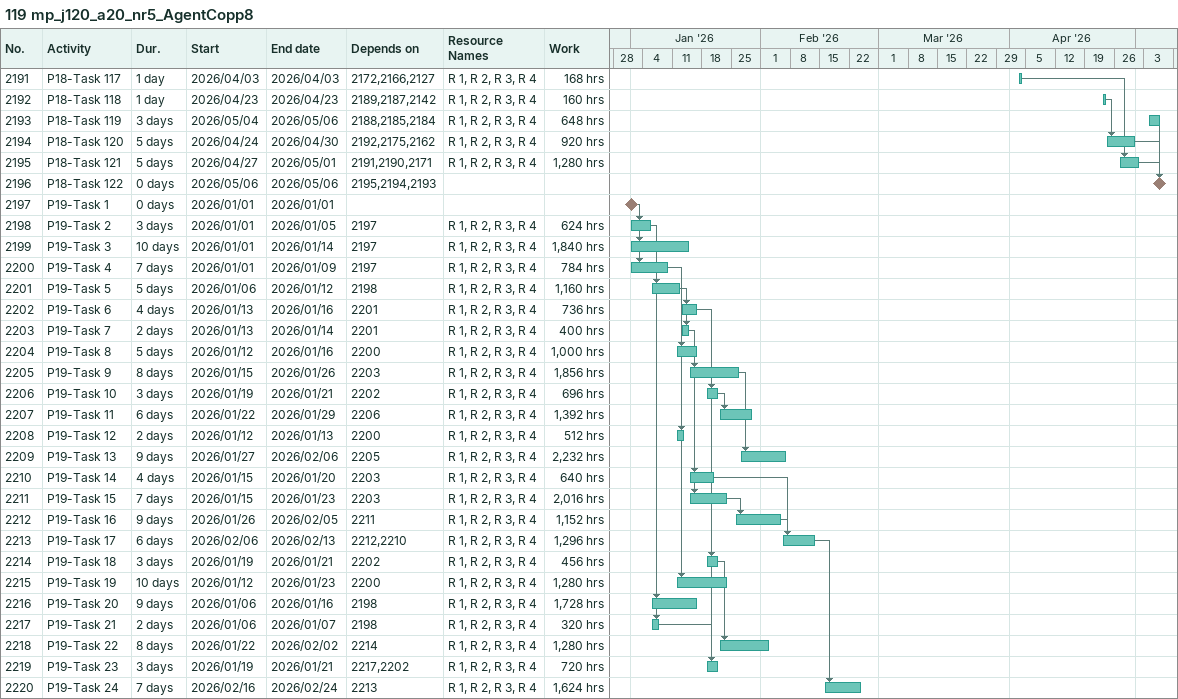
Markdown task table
119 mp_j120_a20_nr5_AgentCopp8

| ID | Task | Duration | Start | Finish | Predecessors | Resources | Work (h) |
|---|---|---|---|---|---|---|---|
| 2191 | P18-Task 117 | 1d | 2026-04-03 | 2026-04-03 | 2172, 2166, 2127 | R 1, R 2, R 3, R 4 | 168 |
| 2192 | P18-Task 118 | 1d | 2026-04-23 | 2026-04-23 | 2189, 2187, 2142 | R 1, R 2, R 3, R 4 | 160 |
| 2193 | P18-Task 119 | 3d | 2026-05-04 | 2026-05-06 | 2188, 2185, 2184 | R 1, R 2, R 3, R 4 | 648 |
| 2194 | P18-Task 120 | 5d | 2026-04-24 | 2026-04-30 | 2192, 2175, 2162 | R 1, R 2, R 3, R 4 | 920 |
| 2195 | P18-Task 121 | 5d | 2026-04-27 | 2026-05-01 | 2191, 2190, 2171 | R 1, R 2, R 3, R 4 | 1280 |
| 2196 | P18-Task 122 | 0d | 2026-05-06 | 2026-05-06 | 2195, 2194, 2193 |  |  |
| 2197 | P19-Task 1 | 0d | 2026-01-01 | 2026-01-01 |  |  |  |
| 2198 | P19-Task 2 | 3d | 2026-01-01 | 2026-01-05 | 2197 | R 1, R 2, R 3, R 4 | 624 |
| 2199 | P19-Task 3 | 10d | 2026-01-01 | 2026-01-14 | 2197 | R 1, R 2, R 3, R 4 | 1840 |
| 2200 | P19-Task 4 | 7d | 2026-01-01 | 2026-01-09 | 2197 | R 1, R 2, R 3, R 4 | 784 |
| 2201 | P19-Task 5 | 5d | 2026-01-06 | 2026-01-12 | 2198 | R 1, R 2, R 3, R 4 | 1160 |
| 2202 | P19-Task 6 | 4d | 2026-01-13 | 2026-01-16 | 2201 | R 1, R 2, R 3, R 4 | 736 |
| 2203 | P19-Task 7 | 2d | 2026-01-13 | 2026-01-14 | 2201 | R 1, R 2, R 3, R 4 | 400 |
| 2204 | P19-Task 8 | 5d | 2026-01-12 | 2026-01-16 | 2200 | R 1, R 2, R 3, R 4 | 1000 |
| 2205 | P19-Task 9 | 8d | 2026-01-15 | 2026-01-26 | 2203 | R 1, R 2, R 3, R 4 | 1856 |
| 2206 | P19-Task 10 | 3d | 2026-01-19 | 2026-01-21 | 2202 | R 1, R 2, R 3, R 4 | 696 |
| 2207 | P19-Task 11 | 6d | 2026-01-22 | 2026-01-29 | 2206 | R 1, R 2, R 3, R 4 | 1392 |
| 2208 | P19-Task 12 | 2d | 2026-01-12 | 2026-01-13 | 2200 | R 1, R 2, R 3, R 4 | 512 |
| 2209 | P19-Task 13 | 9d | 2026-01-27 | 2026-02-06 | 2205 | R 1, R 2, R 3, R 4 | 2232 |
| 2210 | P19-Task 14 | 4d | 2026-01-15 | 2026-01-20 | 2203 | R 1, R 2, R 3, R 4 | 640 |
| 2211 | P19-Task 15 | 7d | 2026-01-15 | 2026-01-23 | 2203 | R 1, R 2, R 3, R 4 | 2016 |
| 2212 | P19-Task 16 | 9d | 2026-01-26 | 2026-02-05 | 2211 | R 1, R 2, R 3, R 4 | 1152 |
| 2213 | P19-Task 17 | 6d | 2026-02-06 | 2026-02-13 | 2212, 2210 | R 1, R 2, R 3, R 4 | 1296 |
| 2214 | P19-Task 18 | 3d | 2026-01-19 | 2026-01-21 | 2202 | R 1, R 2, R 3, R 4 | 456 |
| 2215 | P19-Task 19 | 10d | 2026-01-12 | 2026-01-23 | 2200 | R 1, R 2, R 3, R 4 | 1280 |
| 2216 | P19-Task 20 | 9d | 2026-01-06 | 2026-01-16 | 2198 | R 1, R 2, R 3, R 4 | 1728 |
| 2217 | P19-Task 21 | 2d | 2026-01-06 | 2026-01-07 | 2198 | R 1, R 2, R 3, R 4 | 320 |
| 2218 | P19-Task 22 | 8d | 2026-01-22 | 2026-02-02 | 2214 | R 1, R 2, R 3, R 4 | 1280 |
| 2219 | P19-Task 23 | 3d | 2026-01-19 | 2026-01-21 | 2217, 2202 | R 1, R 2, R 3, R 4 | 720 |
| 2220 | P19-Task 24 | 7d | 2026-02-16 | 2026-02-24 | 2213 | R 1, R 2, R 3, R 4 | 1624 |
